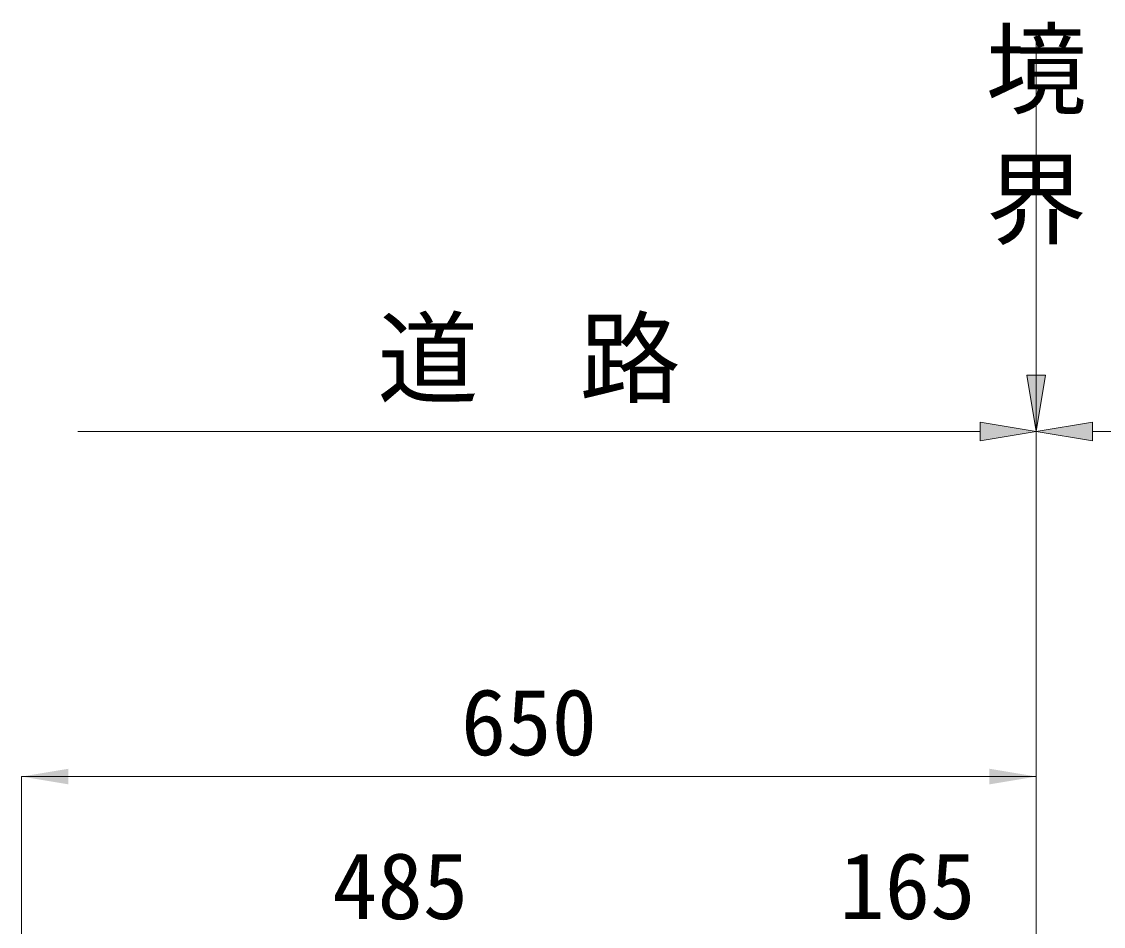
# Model space of a CAD drawing. Units: millimetres at full size; details may follow other scales. Extents: x 10958 to 33220, y 2125 to 9550.
# Drawn here: x 30770 to 31463, y 7425 to 8005 of the extents above; entities that cross this region are included whole.
import ezdxf
from ezdxf.enums import TextEntityAlignment as Align

# ---------------------------------------------------------------- set-up
doc = ezdxf.new("R2010")
doc.units = ezdxf.units.MM
doc.header["$LTSCALE"] = 20
doc.layers.add('寸法線', color=7, linetype='Continuous', lineweight=13)
doc.styles.add('ＭＳ ゴシック', font='')
doc.styles.get('ＭＳ ゴシック').set_extended_font_data('MS Gothic')

# ---------------------------------------------------------------- blocks, each defined once
blk = doc.blocks.new('filled_arrow')
at = {"color": 0, "linetype": 'Continuous', "lineweight": -2}
blk.add_solid([(7.5, 1.25), (0, 0), (7.5, -1.25)], dxfattribs=at)

msp = doc.modelspace()

# ---------------------------------------------------------------- hatches: boundary and pattern name
at = {"layer": '寸法線'}
for points in [[(31426.27, 7778), (31414.27, 7778), (31420.27, 7742)], [(31384.27, 7748), (31384.27, 7736), (31420.27, 7742)], [(31456.27, 7748), (31456.27, 7736), (31420.27, 7742)]]:
    msp.add_hatch(color=256, dxfattribs=at).paths.add_polyline_path(points)

# ---------------------------------------------------------------- linework, layer by layer
for p, q in [((31420.27, 7778), (31420.27, 7998.47)), ((31420.27, 7520.81), (31420.27, 7798.08)), ((30806.27, 7742), (31384.27, 7742)), ((31456.27, 7742), (32034.27, 7742)), ((30770.27, 7520.81), (31420.27, 7520.81)), ((30770.27, 7121.82), (30770.27, 7520.81)), ((31420.27, 7241.82), (31420.27, 7520.81))]:
    msp.add_line(p, q, dxfattribs=at)
for points in [[(31426.27, 7778), (31414.27, 7778), (31420.27, 7742)], [(31384.27, 7748), (31384.27, 7736), (31420.27, 7742)], [(31456.27, 7748), (31456.27, 7736), (31420.27, 7742)]]:
    msp.add_lwpolyline(points, close=True, dxfattribs=at)

# ---------------------------------------------------------------- block references
at = {"layer": '寸法線', "xscale": 4, "yscale": 4}
msp.add_blockref('filled_arrow', (30770.27, 7520.81), dxfattribs=at)
at = {"layer": '寸法線', "xscale": 4, "yscale": 4, "rotation": 180}
msp.add_blockref('filled_arrow', (31420.27, 7520.81), dxfattribs=at)

# ---------------------------------------------------------------- texts
at = {"layer": '寸法線', "style": 'ＭＳ ゴシック'}
for s, p in [('境', (31387.89, 7997.82)), ('界', (31387.89, 7914.48))]:
    msp.add_text(s, height=47.47, dxfattribs=at).set_placement(p, align=Align.TOP_LEFT)
for s, height, p in [('道\u3000路', 47.47, (31095.27, 7788.93)), ('650', 42.72, (31095.27, 7555.81)), ('485', 42.72, (31012.77, 7450.81)), ('165', 42.72, (31337.77, 7450.81))]:
    msp.add_text(s, height=height, dxfattribs=at).set_placement(p, align=Align.MIDDLE_CENTER)

doc.saveas('drawing.dxf')
